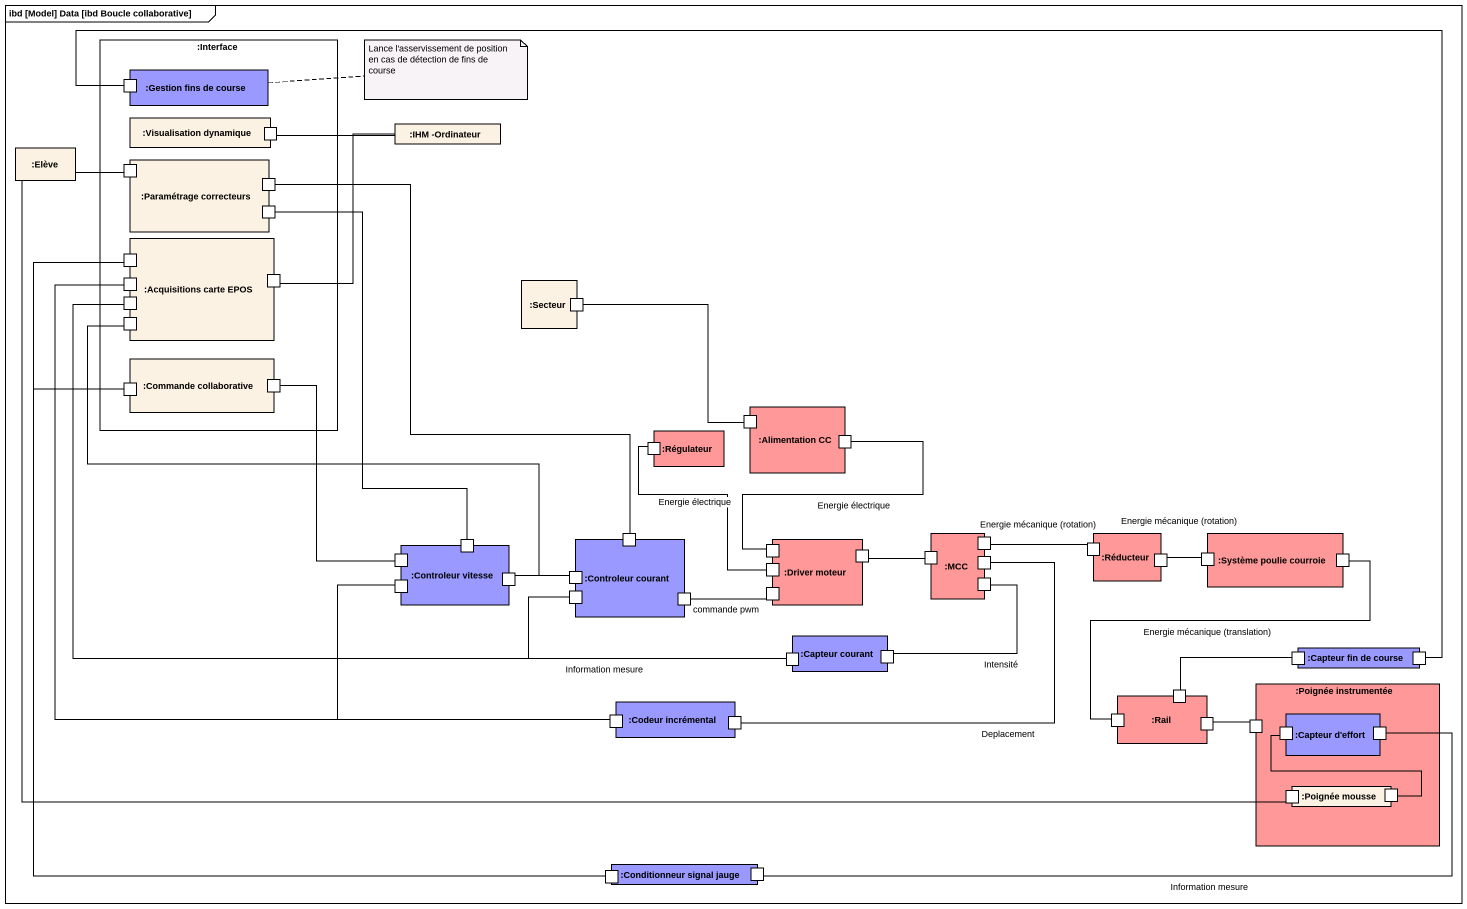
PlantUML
@startuml
mainframe ibd [Model] Data [ibd Boucle collaborative]
rectangle ":Interface" as Interface_ {
  rectangle ":Gestion fins de course" as Gestion_fins_de_course #9999FF {
    port " " as port1
  }
  rectangle ":Visualisation dynamique" as Visualisation_dynamique {
    port " " as port2
  }
  rectangle ":Paramétrage correcteurs" as Paramétrage_correcteurs {
    port " " as port3
    port " " as port4
    port " " as port5
  }
  rectangle ":Acquisitions carte EPOS" as Acquisitions_carte_EPOS {
    port " " as port6
    port " " as port7
    port " " as port8
    port " " as port9
    port " " as port10
  }
  rectangle ":Commande collaborative" as Commande_collaborative {
    port " " as port12
    port " " as port13
  }
}
rectangle ":IHM -Ordinateur" as IHM_Ordinateur
rectangle ":Elève" as Elève
rectangle ":Secteur" as Secteur {
  port " " as port11
}
rectangle ":Alimentation CC" as Alimentation_CC #FF9999 {
  port " " as port15
  port " " as port16
}
rectangle ":Régulateur" as Régulateur #FF9999 {
  port " " as port14
}
rectangle ":Controleur vitesse" as Controleur_vitesse #9999FF {
  port " " as port17
  port " " as port18
  port " " as port30
  port " " as port31
}
rectangle ":Controleur courant" as Controleur_courant #9999FF {
  port " " as port19
  port " " as port32
  port " " as port33
  port " " as port34
}
rectangle ":Driver moteur" as Driver_moteur #FF9999 {
  port " " as port20
  port " " as port21
  port " " as port22
  port " " as port35
}
rectangle ":MCC" as MCC #FF9999 {
  port " " as port23
  port " " as port24
  port " " as port25
  port " " as port36
}
rectangle ":Réducteur" as Réducteur #FF9999 {
  port " " as port26
  port " " as port27
}
rectangle ":Système poulie courroie" as Système_poulie_courroie #FF9999 {
  port " " as port28
  port " " as port29
}
rectangle ":Capteur courant" as Capteur_courant #9999FF {
  port " " as port37
  port " " as port38
}
rectangle ":Capteur fin de course" as Capteur_fin_de_course #9999FF {
  port " " as port39
  port " " as port40
}
rectangle ":Codeur incrémental" as Codeur_incrémental #9999FF {
  port " " as port41
  port " " as port42
}
rectangle ":Rail" as Rail #FF9999 {
  port " " as port43
  port " " as port44
  port " " as port45
}
rectangle ":Poignée instrumentée" as Poignée_instrumentée #FF9999 {
  rectangle ":Capteur d'effort" as Capteur_d_effort #9999FF {
    port " " as port47
    port " " as port48
  }
  port " " as port46
  rectangle ":Poignée mousse" as Poignée_mousse {
    port " " as port49
    port " " as port50
  }
}
rectangle ":Conditionneur signal jauge" as Conditionneur_signal_jauge #9999FF {
  port " " as port51
  port " " as port52
}
IHM_Ordinateur -left- port2
IHM_Ordinateur -- port8
Elève -right- port3
Elève -right- port49
port4 -- port19
port5 -- port18
port11 -- port15
port13 -- port17
port16 -- port21 : Energie électrique
port20 -up- port14 : Energie électrique
port22 -right- port23
port24 -right- port26 : Energie mécanique (rotation)
port25 -- port42 : Deplacement
port27 -right- port28 : Energie mécanique (rotation)
port29 -- port43 : Energie mécanique (translation)
port31 -up- port9
port31 -right- port32
port34 -right- port35 : commande pwm
port36 -- port38 : Intensité
port37 -left- port10
port37 -left- port33 : Information mesure
port40 -left- port1
port41 -up- port7
port41 -up- port30
port44 -right- port39
port45 -right- port46
port48 -left- port52 : Information mesure
port50 -left- port47
port51 -up- port6
port51 -up- port12
note right of Gestion_fins_de_course : Lance l'asservissement de position en cas de détection de fins de course
@enduml
